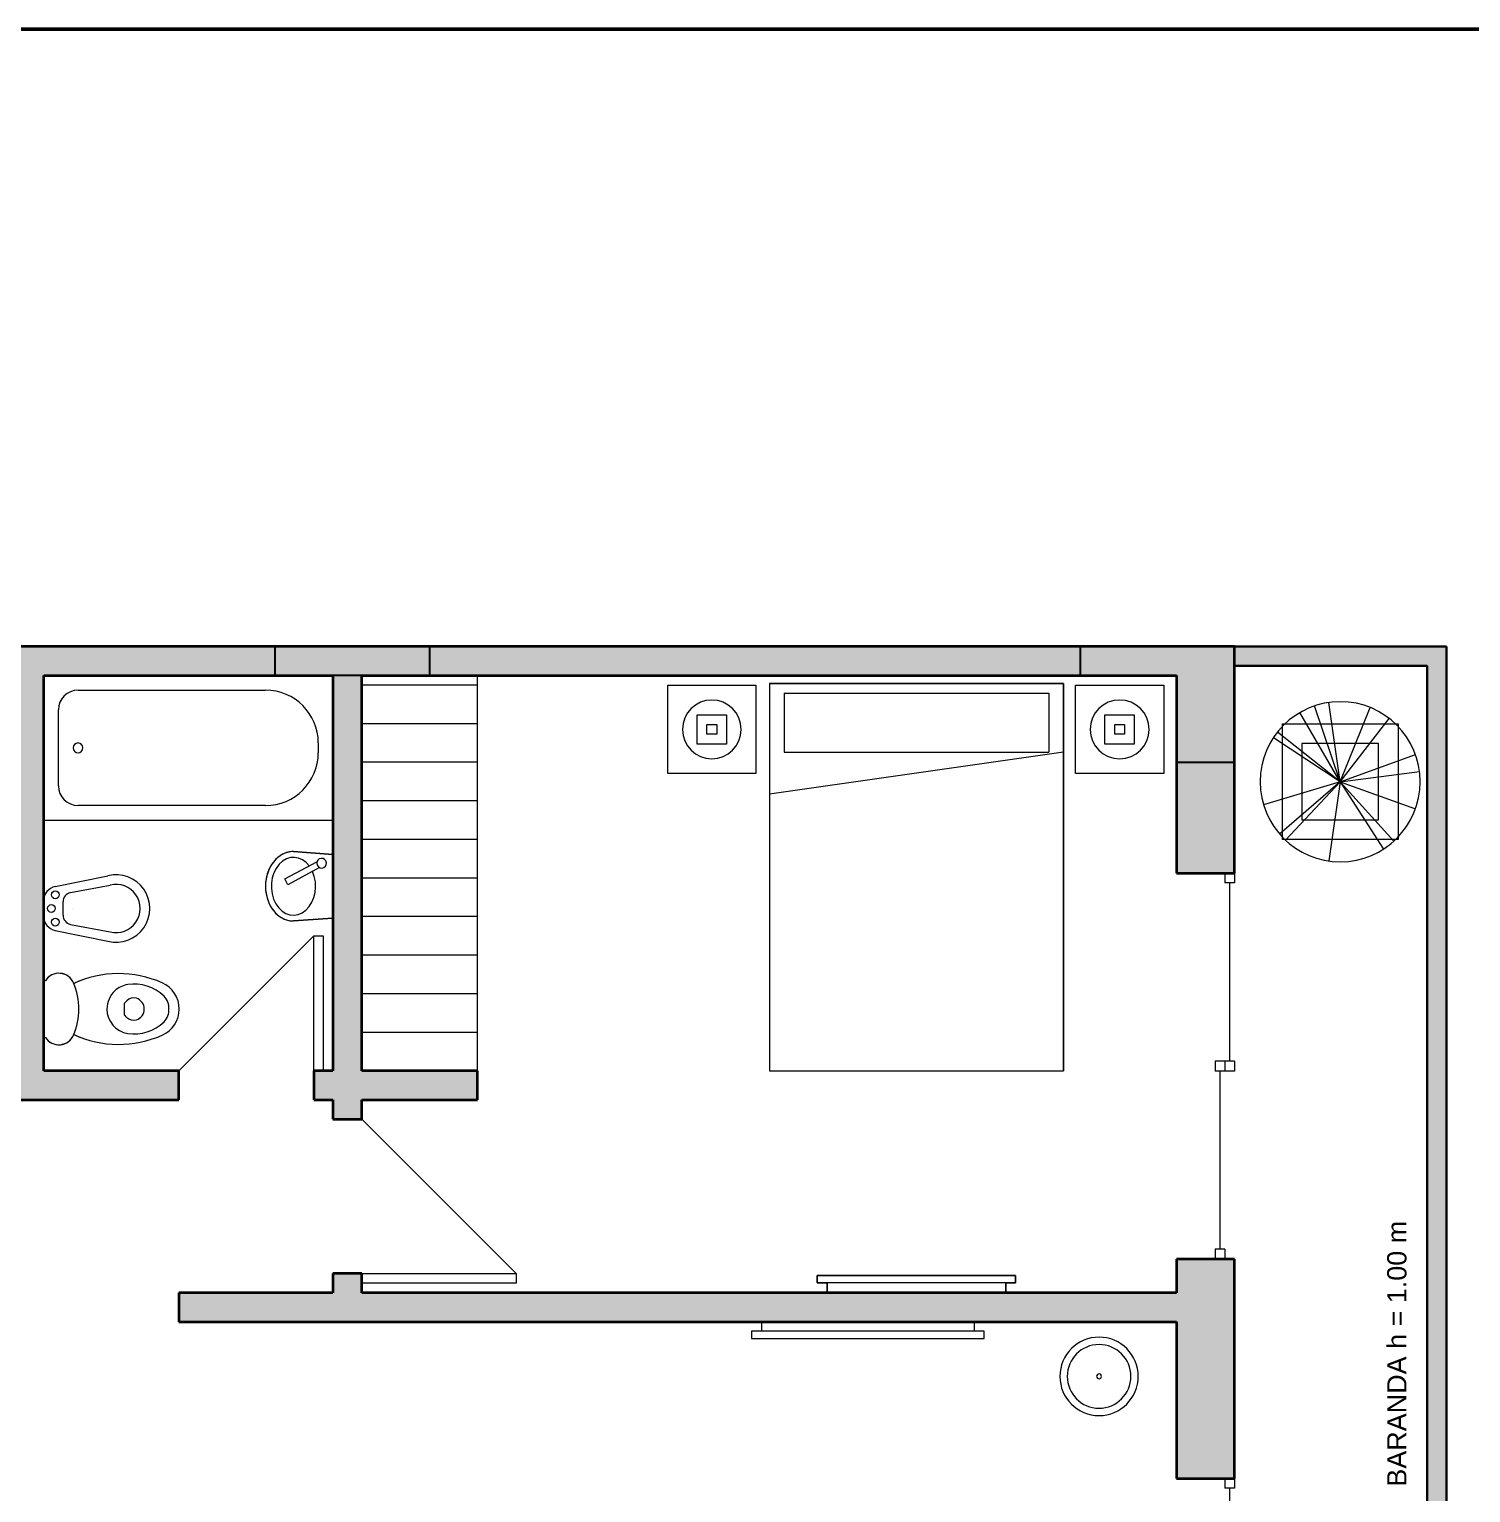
# Model space of a CAD drawing. Header units: metres. Extents: x 42 to 294, y -52 to 32.
# Drawn here: x 71.24 to 78.72, y -4.25 to 3.34 of the extents above; entities that cross this region are included whole.
import ezdxf

# ---------------------------------------------------------------- set-up
doc = ezdxf.new("R2010")
doc.units = ezdxf.units.M
doc.header["$LTSCALE"] = 0.15
doc.layers.get('0').update_dxf_attribs({"lineweight": 20})
for name, color, linetype, lineweight in [('A-DOORSYM', 1, 'Continuous', 9), ('A-ELEVOTM', 1, 'Continuous', 9), ('A-WALL', 2, 'Continuous', 30), ('E-LITEEQM', 4, 'Continuous', 9), ('I-DETLFUM', 2, 'Continuous', 9), ('L-DETLGEM', 6, 'Continuous', 9), ('L-PLNTBEM', 3, 'Continuous', 9), ('P-SANRFIM', 6, 'Continuous', 9), ('RECUADRO', 82, 'Continuous', 50)]:
    doc.layers.add(name, color=color, linetype=linetype, lineweight=lineweight)
doc.layers.add('Hatch', color=8, linetype='Continuous')
doc.layers.add('MUROS', color=11, linetype='Continuous')
doc.styles.get("Standard").update_dxf_attribs({"font": 'arial.ttf', "height": 0.15})

# ---------------------------------------------------------------- blocks, each defined once
blk = doc.blocks.new('Deslizante-2 Paneles - 2000 x 2100mm-74-04 Tercer piso')
at = {"layer": 'A-DOORSYM', "lineweight": 13}
for p, q in [((-1, 0.277), (-1, 0.227)), ((-1, 0.277), (-0.95, 0.277)), ((-0.95, 0.277), (-0.95, 0.227)), ((-0.0254, 0.277), (-0.0254, 0.227)), ((-0.0254, 0.277), (0.0254, 0.277)), ((0.0254, 0.277), (0.0254, 0.227)), ((-1, 0.227), (-0.95, 0.227)), ((-0.0254, 0.227), (-0.0254, 0.177)), ((-0.0254, 0.227), (0.0254, 0.227)), ((-0.0254, 0.227), (0.0254, 0.227)), ((-0.0254, 0.177), (0.0254, 0.177)), ((0.0254, 0.227), (0.0254, 0.177)), ((0.9492, 0.227), (0.9492, 0.177)), ((0.9492, 0.227), (1, 0.227)), ((0.9492, 0.177), (1, 0.177)), ((1, 0.227), (1, 0.177))]:
    blk.add_line(p, q, dxfattribs=at)
at = {"layer": 'A-ELEVOTM'}
for p, q in [((-0.95, 0.252), (-0.0254, 0.252)), ((0.0254, 0.202), (0.9492, 0.202))]:
    blk.add_line(p, q, dxfattribs=at)
blk = doc.blocks.new('Puerta de 1 hoja - 80 x 210 cm-87-04 Tercer piso')
at = {"layer": 'A-DOORSYM', "lineweight": 13}
for p, q in [((0.6669, 0.875), (-0.1331, 0.075)), ((0.6669, 0.875), (-0.1331, 0.075)), ((0.6669, 0.075), (0.6669, 0.875))]:
    blk.add_line(p, q, dxfattribs=at)
blk = doc.blocks.new('Puerta de 1 hoja - 70x210 cm-114-04 Tercer piso')
at = {"layer": 'A-DOORSYM', "lineweight": 13}
for p, q in [((0.6169, 0.775), (-0.0831, 0.075)), ((0.6169, 0.775), (-0.0831, 0.075)), ((0.6169, 0.075), (0.6169, 0.775))]:
    blk.add_line(p, q, dxfattribs=at)
blk = doc.blocks.new('2D Bath _2_ - 2D Bath _2_-57-04 Tercer piso')
at = {"layer": 'P-SANRFIM'}
for p, q in [((-0.9328, -0.1512), (0.0398, -0.1512)), ((-1.0344, -0.6472), (-1.0344, -0.2528)), ((0.3132, -0.4246), (0.3132, -0.4754)), ((0.0398, -0.7488), (-0.9328, -0.7488)), ((-1.1106, -0.825), (0.3894, -0.825)), ((-1.1106, -0.825), (0.3894, -0.825))]:
    blk.add_line(p, q, dxfattribs=at)
for centre, radius, start, end in [((-0.9328, -0.2528), 0.1016, 90, 180), ((0.0398, -0.4246), 0.2734, 360, 90), ((-0.9328, -0.45), 0.0254, 360, 180), ((-0.9328, -0.45), 0.0254, 180, 0), ((0.0398, -0.4754), 0.2734, 270, 0), ((-0.9328, -0.6472), 0.1016, 180, 270)]:
    blk.add_arc(centre, radius, start, end, dxfattribs=at)
blk = doc.blocks.new('WC w Cistern _5_ - 540 x 360mm-21-04 Tercer piso')
at = {"layer": 'P-SANRFIM'}
for p, q in [((-0.1469, 0), (-0.1469, -0.0089)), ((-0.1469, 0), (-0.1469, -0.0089)), ((0.1469, -0.0089), (0.1469, 0)), ((0.1469, -0.0089), (0.1469, 0)), ((-0.0431, -0.4306), (-0.0308, -0.4182)), ((-0.0308, -0.4182), (0.0308, -0.4182)), ((0.0308, -0.4182), (0.0431, -0.4306))]:
    blk.add_line(p, q, dxfattribs=at)
for centre, radius, start, end in [((-0.1028, -0.0787), 0.0825, 122.27446, 248.81924), ((-0.1028, -0.0787), 0.0825, 122.27446, 246.87823), ((0.1028, -0.0787), 0.0825, 291.18076, 57.72554), ((0.1028, -0.0787), 0.0825, 293.12177, 57.72554), ((0.375, -0.3882), 0.5584, 155.35449, 203.79689), ((0.375, -0.3882), 0.5584, 155.39027, 203.79689), ((0, 0.1621), 0.3443, 246.87823, 293.12177), ((-0.375, -0.3882), 0.5584, 336.20311, 24.64551), ((-0.375, -0.3882), 0.5584, 336.20311, 24.60973), ((0, -0.4559), 0.1282, 89.99847, 170.90608), ((0, -0.4559), 0.1282, 42.44528, 90.00153), ((0, -0.4559), 0.1282, 9.09392, 42.44528), ((0.0905, -0.4704), 0.2199, 170.90608, 224.39736), ((-0.0078, -0.4659), 0.05, 135, 197.18646), ((0.0078, -0.4659), 0.05, 342.81705, 45), ((-0.0905, -0.4704), 0.2199, 315.60264, 9.09392), ((0, -0.4635), 0.0581, 197.18646, 342.81705), ((0.0014, -0.553), 0.15, 203.79689, 269.46886), ((0.0014, -0.553), 0.15, 203.79689, 269.46886), ((-0.0083, -0.5671), 0.0816, 224.39736, 275.83548), ((-0.0014, -0.553), 0.15, 270.53114, 336.20311), ((-0.0014, -0.553), 0.15, 270.53114, 336.20311), ((0.0083, -0.5671), 0.0816, 264.16452, 315.60264)]:
    blk.add_arc(centre, radius, start, end, dxfattribs=at)
blk = doc.blocks.new('Basin - Small - Basin - Small-56-04 Tercer piso')
at = {"layer": 'P-SANRFIM'}
for p, q in [((0.0071, 0.2333), (0.0377, 0.2503)), ((0.0973, 0.0706), (0.0071, 0.2333)), ((0.0377, 0.2503), (0.1268, 0.083)), ((-0.18, 0.205), (-0.165, 0)), ((-0.165, 0), (-0.18, 0.205)), ((0.165, 0), (0.18, 0.205)), ((0.18, 0.205), (0.165, 0))]:
    blk.add_line(p, q, dxfattribs=at)
for start, end in [(28, 208), (208, 28)]:
    blk.add_arc((0.1195, 0.059), 0.025, start, end, dxfattribs=at)
for major_axis, ratio, start_param, end_param in [((-0.18, 0), 0.805556, 3.141593, 6.283185), ((0.15, 0), 0.766667, 5.476019, 11.537553)]:
    blk.add_ellipse((0, 0.205), major_axis=major_axis, ratio=ratio, start_param=start_param, end_param=end_param, dxfattribs=at)
at = {"layer": 'P-SANRFIM', "start_tangent": (-0.003421, 0.999994), "end_tangent": (-0.003421, -0.999994)}
blk.add_spline([(0.18, 0.205), (0.1788, 0.2213), (0.1755, 0.2373), (0.1699, 0.2529), (0.1663, 0.2605), (0.1622, 0.2679), (0.1576, 0.2751), (0.1524, 0.2821), (0.1468, 0.2889), (0.1407, 0.2954), (0.1342, 0.3016), (0.1273, 0.3075), (0.1199, 0.3131), (0.1122, 0.3184), (0.1042, 0.3232), (0.0958, 0.3278), (0.087, 0.3319), (0.0781, 0.3356), (0.0689, 0.3389), (0.0594, 0.3419), (0.0498, 0.3443), (0.0401, 0.3464), (0.0302, 0.3479), (0.0202, 0.3491), (0.0101, 0.3498), (0, 0.35), (-0.0101, 0.3498), (-0.0202, 0.3491), (-0.0302, 0.3479), (-0.0401, 0.3464), (-0.0546, 0.3432), (-0.0689, 0.3389), (-0.0826, 0.3338), (-0.0958, 0.3278), (-0.1083, 0.3208), (-0.1199, 0.3131), (-0.1308, 0.3046), (-0.1407, 0.2954), (-0.1496, 0.2856), (-0.1576, 0.2751), (-0.1643, 0.2642), (-0.1699, 0.2529), (-0.1743, 0.2412), (-0.1774, 0.2294), (-0.18, 0.205)], degree=3, dxfattribs=at)
blk = doc.blocks.new('Deslizante-2 Paneles - 2000 x 2100mm-72-02 Primer piso')
at = {"layer": 'A-DOORSYM', "lineweight": 13}
for p, q in [((-1, 0.277), (-1, 0.227)), ((-1, 0.277), (-0.95, 0.277)), ((-0.95, 0.277), (-0.95, 0.227)), ((-0.0254, 0.277), (-0.0254, 0.227)), ((-0.0254, 0.277), (0.0254, 0.277)), ((0.0254, 0.277), (0.0254, 0.227)), ((-1, 0.227), (-0.95, 0.227)), ((-0.0254, 0.227), (-0.0254, 0.177)), ((-0.0254, 0.227), (0.0254, 0.227)), ((-0.0254, 0.227), (0.0254, 0.227)), ((-0.0254, 0.177), (0.0254, 0.177)), ((0.0254, 0.227), (0.0254, 0.177)), ((0.9492, 0.227), (0.9492, 0.177)), ((0.9492, 0.227), (1, 0.227)), ((0.9492, 0.177), (1, 0.177)), ((1, 0.227), (1, 0.177))]:
    blk.add_line(p, q, dxfattribs=at)
at = {"layer": 'A-ELEVOTM'}
for p, q in [((-0.95, 0.252), (-0.0254, 0.252)), ((0.0254, 0.202), (0.9492, 0.202))]:
    blk.add_line(p, q, dxfattribs=at)
blk = doc.blocks.new('Puerta de 1 hoja - 80 x 210 cm-66-02 Primer piso')
at = {"layer": 'A-DOORSYM', "lineweight": 13}
for p, q in [((0.6669, 0.875), (-0.1331, 0.075)), ((0.6669, 0.875), (-0.1331, 0.075)), ((0.6669, 0.075), (0.6669, 0.875))]:
    blk.add_line(p, q, dxfattribs=at)
blk = doc.blocks.new('Puerta de 1 hoja - 70x210 cm-65-02 Primer piso')
at = {"layer": 'A-DOORSYM', "lineweight": 13}
for p, q in [((0.6169, 0.775), (-0.0831, 0.075)), ((0.6169, 0.775), (-0.0831, 0.075)), ((0.6169, 0.075), (0.6169, 0.775))]:
    blk.add_line(p, q, dxfattribs=at)
blk = doc.blocks.new('Bed _3_ - 1525 x 2007mm - Queen-122-02 Primer piso')
at = {"layer": 'I-DETLFUM'}
for p, q in [((1.034, 0.9579), (-0.491, 0.9579)), ((-0.491, 0.9579), (-0.491, -1.0491)), ((-0.491, 0.9579), (-0.491, -1.0491)), ((-0.491, 0.9579), (1.034, 0.9579)), ((1.034, -1.0491), (1.034, 0.9579)), ((1.034, 0.9579), (1.034, -1.0491)), ((-0.4148, 0.9071), (-0.4148, 0.6021)), ((-0.4148, 0.9071), (0.9578, 0.9071)), ((0.9578, 0.9071), (0.9578, 0.6021)), ((1.034, 0.6021), (-0.491, 0.3842)), ((-0.4148, 0.6021), (0.9578, 0.6021)), ((-0.491, -1.0491), (1.034, -1.0491)), ((-0.491, -1.0491), (1.034, -1.0491))]:
    blk.add_line(p, q, dxfattribs=at)
blk = doc.blocks.new('Mesa-Mesita de noche - 0457 x 0457 x 0610 mm-22-02 Primer piso')
at = {"layer": 'I-DETLFUM'}
for p, q in [((0.0037, 0), (0.0037, 0.457)), ((0.0037, 0.457), (0.4607, 0.457)), ((0.4607, 0.457), (0.4607, 0)), ((0.4607, 0), (0.0037, 0))]:
    blk.add_line(p, q, dxfattribs=at)
blk = doc.blocks.new('Table Lamp _2_ - 60 watt Incandescent-23-02 Primer piso')
at = {"layer": 'E-LITEEQM'}
for p, q in [((-0.0762, -0.0762), (-0.0762, 0.0762)), ((-0.0762, 0.0762), (0.0762, 0.0762)), ((0.0762, 0.0762), (0.0762, -0.0762)), ((-0.0254, -0.0254), (-0.0254, 0.0254)), ((-0.0254, 0.0254), (0.0254, 0.0254)), ((0.0254, 0.0254), (0.0254, -0.0254)), ((0.0254, -0.0254), (-0.0254, -0.0254)), ((0.0762, -0.0762), (-0.0762, -0.0762))]:
    blk.add_line(p, q, dxfattribs=at)
for start, end in [(360, 180), (180, 360)]:
    blk.add_arc((0, 0), 0.1524, start, end, dxfattribs=at)
blk = doc.blocks.new('Television - Plasma - 42_-123-02 Primer piso')
at = {"layer": 'I-DETLFUM'}
for p, q in [((0.5715, 0.0889), (-0.4572, 0.0889)), ((-0.4572, 0.0889), (-0.4572, 0.0508)), ((-0.4572, 0.0508), (-0.4572, 0.0889)), ((-0.4572, 0.0889), (0.5715, 0.0889)), ((0.5715, 0.0508), (0.5715, 0.0889)), ((0.5715, 0.0889), (0.5715, 0.0508)), ((-0.4572, 0.0508), (-0.4064, 0.0508)), ((0.5715, 0.0508), (-0.4572, 0.0508)), ((-0.4064, 0.0508), (-0.4064, 0)), ((-0.4064, 0), (-0.4064, 0.0508)), ((0.5207, 0.0508), (0.5715, 0.0508)), ((0.5207, 0), (0.5207, 0.0508)), ((0.5207, 0.0508), (0.5207, 0))]:
    blk.add_line(p, q, dxfattribs=at)
blk = doc.blocks.new('Television - Plasma - 50_-126-02 Primer piso')
at = {"layer": 'I-DETLFUM'}
for p, q in [((-0.4953, 0), (-0.4953, -0.0508)), ((-0.4953, 0), (-0.4953, -0.0508)), ((0.6096, -0.0508), (0.6096, 0)), ((0.6096, -0.0508), (0.6096, 0)), ((-0.4953, -0.0508), (-0.5461, -0.0508)), ((-0.5461, -0.0508), (-0.5461, -0.0889)), ((-0.5461, -0.0508), (-0.5461, -0.0889)), ((0.6604, -0.0508), (-0.5461, -0.0508)), ((0.6604, -0.0508), (0.6096, -0.0508)), ((0.6604, -0.0889), (0.6604, -0.0508)), ((0.6604, -0.0889), (0.6604, -0.0508)), ((-0.5461, -0.0889), (0.6604, -0.0889)), ((-0.5461, -0.0889), (0.6604, -0.0889))]:
    blk.add_line(p, q, dxfattribs=at)
blk = doc.blocks.new('Floor Lamp _5_ - 100 watt Incandescent-92-02 Primer piso')
at = {"layer": 'E-LITEEQM'}
for radius, start, end in [(0.2032, 0, 180), (0.2032, 360, 180), (0.1651, 360, 180), (0.2032, 180, 0), (0.2032, 180, 360), (0.1651, 180, 360), (0.0127, 360, 180), (0.0127, 180, 360)]:
    blk.add_arc((0, 0), radius, start, end, dxfattribs=at)
blk = doc.blocks.new('Tiesto - 0600 x 0600mm-93-02 Primer piso')
at = {"layer": 'L-DETLGEM'}
for p, q in [((-0.3, -0.3), (-0.3, 0.3)), ((-0.3, 0.3), (0.3, 0.3)), ((0.3, 0.3), (0.3, -0.3)), ((-0.1984, 0.1984), (-0.1984, -0.1984)), ((0.1984, 0.1984), (-0.1984, 0.1984)), ((0.1984, -0.1984), (0.1984, 0.1984)), ((-0.1984, -0.1984), (0.1984, -0.1984)), ((0.3, -0.3), (-0.3, -0.3))]:
    blk.add_line(p, q, dxfattribs=at)
blk = doc.blocks.new('RPC Tree - Deciduous - Gray Birch - 1_5 Meter-94-02 Primer piso')
at = {"layer": 'L-PLNTBEM'}
for q in [(-0.1327, 0.3932), (-0.0588, 0.4108), (0.156, 0.3845), (-0.2087, 0.3587), (0.254, 0.3282), (-0.3467, 0.2281), (-0.3255, 0.2575), (0.3901, 0.1415), (-0.3974, -0.1194), (-0.3143, -0.271), (-0.2843, -0.3023), (-0.059, -0.4108), (0.4116, 0.053), (0.224, -0.3493), (0.2779, -0.3082), (0.3906, -0.1402)]:
    blk.add_line((0, 0), q, dxfattribs=at)
for start, end in [(360, 180), (180, 360)]:
    blk.add_arc((0, 0), 0.415, start, end, dxfattribs=at)

msp = doc.modelspace()

# ---------------------------------------------------------------- hatches: boundary and pattern name
at = {"layer": 'Hatch', "ltscale": 0.2}
for points in [[(73.3177, -0.009), (73.3177, 0.141), (72.5177, 0.141), (72.5177, -0.009)], [(77.4927, 0.141), (76.6927, 0.141), (76.6927, -0.009), (77.1927, -0.009), (77.1927, -0.459), (77.4927, -0.459)]]:
    msp.add_hatch(color=256, dxfattribs=at).paths.add_polyline_path(points)
at = {"layer": 'MUROS'}
h = msp.add_hatch(color=256, dxfattribs=at)
h.paths.add_polyline_path([(54.4177, -2.209), (55.1177, -2.209), (55.1177, -2.059), (54.4177, -2.059), (54.4177, -0.309), (54.1177, -0.309), (54.1177, -4.034), (54.4177, -4.034), (54.4177, -3.359), (55.1177, -3.359), (55.1177, -3.209), (54.4177, -3.209)])
h.paths.add_polyline_path([(58.8177, 0.141), (55.0177, 0.141), (55.0177, -0.009), (55.9177, -0.009), (55.9177, -2.059), (55.8177, -2.059), (55.8177, -2.209), (56.5177, -2.209), (56.5177, -2.309), (56.6677, -2.309), (56.6677, -2.059), (56.0677, -2.059), (56.0677, -0.009), (58.8177, -0.009)])
h.paths.add_polyline_path([(59.9177, -0.309), (59.6177, -0.309), (59.6177, -1.084), (59.9177, -1.084)])
h.paths.add_polyline_path([(59.9177, -3.084), (59.6177, -3.084), (59.6177, -3.209), (56.6677, -3.209), (56.6677, -3.109), (56.5177, -3.109), (56.5177, -3.359), (59.6177, -3.359), (59.6177, -4.034), (59.9177, -4.034)])
h.paths.add_polyline_path([(59.9177, -6.034), (59.6177, -6.034), (59.6177, -6.484), (59.9177, -6.484)])
h.paths.add_polyline_path([(59.6177, -7.134), (59.5177, -7.134), (59.5177, -7.284), (59.6177, -7.284)])
h.paths.add_polyline_path([(60.9177, -6.984), (59.9177, -6.984), (59.9177, -7.284), (60.9177, -7.284)])
h.paths.add_polyline_path([(66.9177, -6.984), (65.9177, -6.984), (65.9177, -7.284), (66.9177, -7.284)])
h.paths.add_polyline_path([(67.2177, -6.034), (66.9177, -6.034), (66.9177, -6.684), (67.2177, -6.684)])
h.paths.add_polyline_path([(71.1177, -3.209), (70.7177, -3.209), (70.7177, -3.109), (70.5677, -3.109), (70.5677, -3.134), (70.5677, -3.159), (70.5677, -3.209), (67.2177, -3.209), (67.2177, -3.084), (66.9177, -3.084), (66.9177, -4.034), (67.2177, -4.034), (67.2177, -3.359), (70.5677, -3.359), (70.5677, -3.459), (70.7177, -3.459), (70.7177, -3.359), (71.1177, -3.359)])
h.paths.add_polyline_path([(67.2177, -0.309), (66.9177, -0.309), (66.9177, -1.084), (67.2177, -1.084)])
h.paths.add_polyline_path([(72.5177, 0.141), (68.0177, 0.141), (68.0177, -0.009), (71.1677, -0.009), (71.1677, -2.059), (70.5677, -2.059), (70.5677, -2.309), (70.7177, -2.309), (70.7177, -2.209), (72.0177, -2.209), (72.0177, -2.059), (71.3177, -2.059), (71.3177, -0.009), (72.5177, -0.009)])
h.paths.add_polyline_path([(76.6927, 0.141), (73.3177, 0.141), (73.3177, -0.009), (76.6927, -0.009)])
h.paths.add_polyline_path([(72.9677, -0.009), (72.8177, -0.009), (72.8177, -2.059), (72.7177, -2.059), (72.7177, -2.209), (72.8177, -2.209), (72.8177, -2.309), (72.9677, -2.309), (72.9677, -2.209), (73.5677, -2.209), (73.5677, -2.059), (72.9677, -2.059)])
h.paths.add_polyline_path([(77.4927, -0.459), (77.1927, -0.459), (77.1927, -1.034), (77.4927, -1.034)])
h = msp.add_hatch(color=256, dxfattribs=at)
h.paths.add_polyline_path([(78.5927, 0.141), (77.4927, 0.141), (77.4927, 0.041), (78.4927, 0.041), (78.4927, -6.9653), (78.4927, -7.1153), (78.4927, -10.659), (77.4927, -10.659), (77.4927, -10.759), (78.5927, -10.759)])
h.paths.add_polyline_path([(78.4927, -6.9653), (77.4927, -6.9653), (77.4927, -7.1153), (78.4927, -7.1153)], flags=17)
h.paths.add_polyline_path([(77.4927, -6.1715), (77.1927, -6.1715), (77.1927, -6.834), (77.4927, -6.834)])
h.paths.add_polyline_path([(77.4927, -7.434), (77.1927, -7.434), (77.1927, -7.909), (77.4927, -7.909)])
h.paths.add_polyline_path([(77.1927, -6.984), (73.3177, -6.984), (73.3177, -7.134), (77.1927, -7.134)])
h.paths.add_polyline_path([(72.5177, -6.984), (71.6927, -6.984), (71.6927, -7.134), (72.5177, -7.134)])
h.paths.add_polyline_path([(70.7927, -6.984), (70.7427, -6.984), (70.7177, -6.984), (70.7177, -4.259), (70.5677, -4.259), (70.5677, -6.984), (70.4927, -6.984), (70.4927, -7.134), (70.7927, -7.134)])
h.paths.add_polyline_path([(69.5927, -6.984), (67.2177, -6.984), (67.2177, -7.034), (67.5177, -7.034), (67.5177, -7.134), (69.5927, -7.134)])
h.paths.add_polyline_path([(77.4927, -3.034), (77.1927, -3.034), (77.1927, -3.209), (72.9677, -3.209), (72.9677, -3.109), (72.8177, -3.109), (72.8177, -3.209), (72.0177, -3.209), (72.0177, -3.359), (77.1927, -3.359), (77.1927, -4.1715), (77.4927, -4.1715)])

# ---------------------------------------------------------------- linework, layer by layer
for p, q in [((73.5677, -0.059), (72.9677, -0.059)), ((73.5677, -2.059), (73.5677, -0.009)), ((73.5677, -0.259), (72.9677, -0.259)), ((73.5677, -0.459), (72.9677, -0.459)), ((73.5677, -0.659), (72.9677, -0.659)), ((73.5677, -0.859), (72.9677, -0.859)), ((73.5677, -1.059), (72.9677, -1.059)), ((73.5677, -1.259), (72.9677, -1.259)), ((73.5677, -1.459), (72.9677, -1.459)), ((73.5677, -1.659), (72.9677, -1.659)), ((73.5677, -1.859), (72.9677, -1.859))]:
    msp.add_line(p, q)
at = {"layer": 'A-DOORSYM'}
for p, q in [((72.7177, -1.359), (72.7677, -1.359)), ((72.7677, -1.359), (72.7677, -2.059)), ((72.7677, -2.059), (72.7177, -2.059)), ((72.9677, -3.159), (72.9677, -3.109)), ((73.7677, -3.109), (73.7677, -3.159)), ((73.7677, -3.159), (72.9677, -3.159))]:
    msp.add_line(p, q, dxfattribs=at)
at = {"layer": 'A-WALL', "lineweight": 35}
for p, q in [((77.4927, 0.141), (66.9177, 0.141)), ((77.4927, -1.034), (77.4927, 0.141)), ((71.3177, -0.009), (72.8177, -0.009)), ((71.3177, -2.059), (71.3177, -0.009)), ((72.8177, -0.009), (72.8177, -2.059)), ((72.9677, -0.009), (77.1927, -0.009)), ((72.9677, -2.059), (72.9677, -0.009)), ((77.1927, -0.009), (77.1927, -1.034)), ((77.1927, -1.034), (77.4927, -1.034)), ((72.0177, -2.059), (71.3177, -2.059)), ((72.0177, -2.209), (72.0177, -2.059)), ((72.8177, -2.059), (72.7177, -2.059)), ((72.7177, -2.059), (72.7177, -2.209)), ((73.5677, -2.059), (72.9677, -2.059)), ((73.5677, -2.209), (73.5677, -2.059)), ((70.7177, -2.209), (72.0177, -2.209)), ((72.7177, -2.209), (72.8177, -2.209)), ((72.8177, -2.209), (72.8177, -2.309)), ((72.9677, -2.209), (73.5677, -2.209)), ((72.9677, -2.309), (72.9677, -2.209)), ((72.8177, -2.309), (72.9677, -2.309)), ((77.1927, -3.034), (77.1927, -3.209)), ((77.4927, -3.034), (77.1927, -3.034)), ((77.4927, -4.1715), (77.4927, -3.034)), ((72.8177, -3.109), (72.8177, -3.209)), ((72.9677, -3.109), (72.8177, -3.109)), ((72.9677, -3.209), (72.9677, -3.109)), ((72.8177, -3.209), (72.0177, -3.209)), ((72.0177, -3.209), (72.0177, -3.359)), ((77.1927, -3.209), (72.9677, -3.209)), ((72.0177, -3.359), (77.1927, -3.359)), ((77.1927, -3.359), (77.1927, -4.1715)), ((77.1927, -4.1715), (77.4927, -4.1715))]:
    msp.add_line(p, q, dxfattribs=at)
at = {"layer": 'A-WALL'}
for p, q in [((77.4927, 0.141), (78.5927, 0.141)), ((77.4927, 0.141), (77.4927, 0.041)), ((78.5927, 0.141), (78.5927, -10.759)), ((78.4927, 0.041), (77.4927, 0.041)), ((78.4927, -6.9653), (78.4927, 0.041))]:
    msp.add_line(p, q, dxfattribs=at)
at = {"layer": 'Hatch', "ltscale": 0.2}
for p, q in [((72.5177, -0.009), (72.5177, 0.141)), ((72.5177, 0.141), (73.3177, 0.141)), ((73.3177, 0.141), (73.3177, -0.009)), ((77.4927, 0.141), (76.6927, 0.141)), ((76.6927, 0.141), (76.6927, -0.009)), ((77.4927, -0.459), (77.4927, 0.141)), ((73.3177, -0.009), (72.5177, -0.009)), ((76.6927, -0.009), (77.1927, -0.009)), ((77.1927, -0.009), (77.1927, -0.459)), ((77.1927, -0.459), (77.4927, -0.459))]:
    msp.add_line(p, q, dxfattribs=at)
at = {"layer": 'P-SANRFIM'}
for p, q in [((71.3776, -1.1028), (71.6507, -1.0468)), ((71.4557, -1.1341), (71.6627, -1.0953)), ((71.3177, -1.2571), (71.3177, -1.1763)), ((71.4177, -1.2507), (71.4177, -1.1826)), ((71.4677, -1.2167), (71.4677, -1.2167)), ((71.3776, -1.3305), (71.6507, -1.3866)), ((71.4557, -1.2992), (71.6627, -1.338))]:
    msp.add_line(p, q, dxfattribs=at)
for centre in [(71.3777, -1.1458), (71.3577, -1.2167), (71.3777, -1.2875)]:
    msp.add_circle(centre, 0.02, dxfattribs=at)
for centre, radius, start, end in [((71.6927, -1.2167), 0.175, 256.12865, 103.87135), ((71.3927, -1.1763), 0.075, 101.59029, 180), ((71.4677, -1.1826), 0.05, 103.87135, 180), ((71.6927, -1.2167), 0.125, 256.12865, 103.87135), ((71.3927, -1.2571), 0.075, 180, 258.40971), ((71.4677, -1.2507), 0.05, 180, 256.12865)]:
    msp.add_arc(centre, radius, start, end, dxfattribs=at)
at = {"layer": 'RECUADRO', "ltscale": 0.1}
for p, q in [((83.7908, 3.341), (41.7908, 3.341)), ((41.7908, 3.341), (83.7908, 3.341))]:
    msp.add_line(p, q, dxfattribs=at)

# ---------------------------------------------------------------- block references
at = {"layer": 'A-DOORSYM'}
for name, p, rotation in [('Deslizante-2 Paneles - 2000 x 2100mm-74-04 Tercer piso', (77.2157, -2.034), 269.9999999999999), ('Deslizante-2 Paneles - 2000 x 2100mm-72-02 Primer piso', (77.2157, -2.034), 269.9999999999999), ('Puerta de 1 hoja - 80 x 210 cm-87-04 Tercer piso', (72.8927, -2.4421), 270), ('Puerta de 1 hoja - 80 x 210 cm-66-02 Primer piso', (72.8927, -2.4421), 270), ('Deslizante-2 Paneles - 2000 x 2100mm-74-04 Tercer piso', (77.2157, -5.1715), 269.9999999999999), ('Deslizante-2 Paneles - 2000 x 2100mm-72-02 Primer piso', (77.2157, -5.1715), 269.9999999999999)]:
    msp.add_blockref(name, p, dxfattribs=dict(at, rotation=rotation))
for name in ['Puerta de 1 hoja - 70x210 cm-114-04 Tercer piso', 'Puerta de 1 hoja - 70x210 cm-65-02 Primer piso']:
    msp.add_blockref(name, (72.1008, -2.134), dxfattribs=at)
at = {"layer": 'E-LITEEQM'}
for name, p in [('Table Lamp _2_ - 60 watt Incandescent-23-02 Primer piso', (74.7825, -0.2884)), ('Table Lamp _2_ - 60 watt Incandescent-23-02 Primer piso', (76.8973, -0.2884)), ('Floor Lamp _5_ - 100 watt Incandescent-92-02 Primer piso', (76.7907, -3.6421))]:
    msp.add_blockref(name, p, dxfattribs=at)
at = {"layer": 'I-DETLFUM'}
for name, p in [('Mesa-Mesita de noche - 0457 x 0457 x 0610 mm-22-02 Primer piso', (74.5502, -0.5169)), ('Bed _3_ - 1525 x 2007mm - Queen-122-02 Primer piso', (75.5718, -1.0084)), ('Mesa-Mesita de noche - 0457 x 0457 x 0610 mm-22-02 Primer piso', (76.665, -0.5169)), ('Television - Plasma - 42_-123-02 Primer piso', (75.7862, -3.2075)), ('Television - Plasma - 50_-126-02 Primer piso', (75.535, -3.3575))]:
    msp.add_blockref(name, p, dxfattribs=at)
at = {"layer": 'L-DETLGEM'}
msp.add_blockref('Tiesto - 0600 x 0600mm-93-02 Primer piso', (78.0413, -0.5596), dxfattribs=at)
at = {"layer": 'L-PLNTBEM'}
msp.add_blockref('RPC Tree - Deciduous - Gray Birch - 1_5 Meter-94-02 Primer piso', (78.0413, -0.5596), dxfattribs=at)
at = {"layer": 'P-SANRFIM'}
msp.add_blockref('2D Bath _2_ - 2D Bath _2_-57-04 Tercer piso', (72.4283, 0.066), dxfattribs=at)
for name, p, rotation in [('Basin - Small - Basin - Small-56-04 Tercer piso', (72.8177, -1.1015), 89.9999999999999), ('WC w Cistern _5_ - 540 x 360mm-21-04 Tercer piso', (71.3177, -1.7379), 89.99999999999974)]:
    msp.add_blockref(name, p, dxfattribs=dict(at, rotation=rotation))

# ---------------------------------------------------------------- texts
at = {"ltscale": 0.1, "insert": (78.2849, -4.2139), "char_height": 0.1, "width": 1.545374, "attachment_point": 1, "rotation": 90}
msp.add_mtext('BARANDA h = 1.00 m', dxfattribs=at)

doc.saveas('drawing.dxf')
